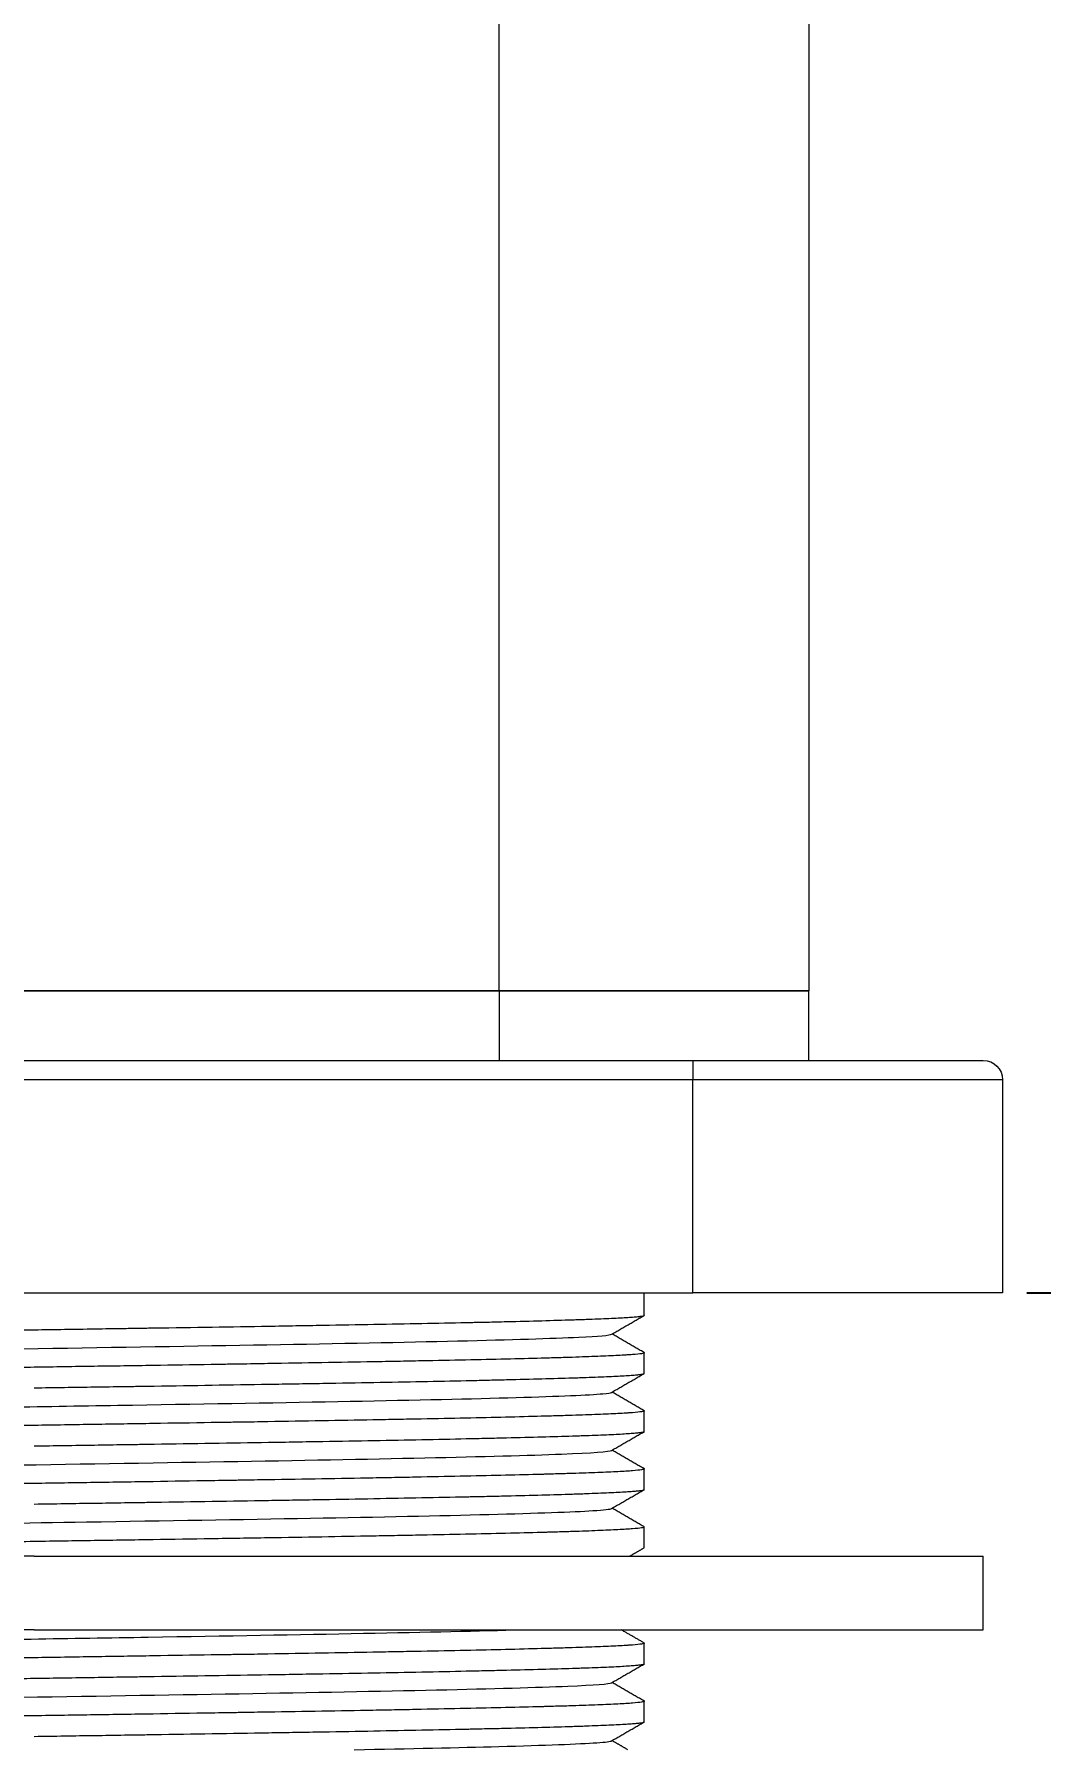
# Model space of a CAD drawing. Header units: millimetres. Extents: x 8809 to 9650, y -1874 to -1279.
# Drawn here: x 9054.63 to 9080.61, y -1611.86 to -1567.56 of the extents above; entities that cross this region are included whole.
import ezdxf

# ---------------------------------------------------------------- set-up
doc = ezdxf.new("R2010")
doc.units = ezdxf.units.MM
doc.layers.add('DIM', color=3, linetype='Continuous', lineweight=9)
doc.styles.get("Standard").update_dxf_attribs({"font": 'arial.ttf'})
doc.dimstyles.new('사본 ISO-25', dxfattribs={"dimtxt": 4, "dimasz": 4, "dimexe": 1.25, "dimexo": 0.625, "dimgap": 1.5, "dimtad": 1, "dimtih": 1, "dimtoh": 1, "dimdec": 1, "dimzin": 9, "dimdsep": 46, "dimtxsty": 'Standard', "dimcen": 2.5, "dimclrd": 3, "dimclre": 3, "dimclrt": 4, "dimadec": 0, "dimazin": 0, "dimtfac": 1, "dimtdec": 1, "dimtmove": 0, "dimatfit": 3, "dimfxl": 1, "dimarcsym": 0})

# ---------------------------------------------------------------- blocks, each defined once
blk = doc.blocks.new('*D37')
at = {"layer": 'Defpoints', "color": 0, "transparency": 16777216}
for p in [(9078.127, -1468.256), (9079.627, -1600.056), (9103.494, -1600.056)]:
    blk.add_point(p, dxfattribs=at)
at = {"layer": 'DIM', "color": 3, "lineweight": -2, "transparency": 16777216}
for p, q in [((9078.752, -1468.256), (9104.744, -1468.256)), ((9103.494, -1472.756), (9103.494, -1530.356)), ((9103.494, -1595.556), (9103.494, -1537.955)), ((9080.252, -1600.056), (9104.744, -1600.056))]:
    blk.add_line(p, q, dxfattribs=at)
at = {"layer": 'DIM', "color": 3, "transparency": 16777216}
for points in [[(9102.744, -1472.756), (9104.244, -1472.756), (9103.494, -1468.256)], [(9102.744, -1595.556), (9104.244, -1595.556), (9103.494, -1600.056)]]:
    blk.add_solid(points, dxfattribs=at)
at = {"layer": 'DIM', "color": 4, "transparency": 16777216, "insert": (9103.494, -1534.156), "char_height": 4.5, "attachment_point": 5}
blk.add_mtext('131.8', dxfattribs=at)
blk = doc.blocks.new('*D48')
at = {"layer": 'Defpoints', "color": 0, "transparency": 16777216}
for p in [(9075.377, -1435.206), (9122.937, -1435.206), (9079.627, -1600.056)]:
    blk.add_point(p, dxfattribs=at)
at = {"layer": 'DIM', "color": 3, "lineweight": -2, "transparency": 16777216}
for p, q in [((9076.002, -1435.206), (9124.187, -1435.206)), ((9122.937, -1439.706), (9122.937, -1513.833)), ((9122.937, -1595.556), (9122.937, -1521.428)), ((9080.252, -1600.056), (9124.187, -1600.056))]:
    blk.add_line(p, q, dxfattribs=at)
at = {"layer": 'DIM', "color": 3, "transparency": 16777216}
for points in [[(9122.187, -1439.706), (9123.687, -1439.706), (9122.937, -1435.206)], [(9122.187, -1595.556), (9123.687, -1595.556), (9122.937, -1600.056)]]:
    blk.add_solid(points, dxfattribs=at)
at = {"layer": 'DIM', "color": 4, "transparency": 16777216, "insert": (9122.937, -1517.631), "char_height": 4.5, "attachment_point": 5}
blk.add_mtext('165', dxfattribs=at)

msp = doc.modelspace()

# ---------------------------------------------------------------- linework, layer by layer
at = {"linetype": 'Continuous', "lineweight": 13, "extrusion": (0, 1, 0)}
for p, q in [((9066.627, -1592.256), (9066.627, -1527.256)), ((9066.627, -1592.256), (9066.627, -1594.056)), ((9071.627, -1594.056), (9071.627, -1594.556)), ((9071.627, -1594.556), (9037.627, -1594.556)), ((9071.627, -1600.056), (9071.627, -1594.556)), ((9079.627, -1594.556), (9071.627, -1594.556))]:
    msp.add_line(p, q, dxfattribs=at)
at = {"linetype": 'Continuous', "lineweight": 18, "extrusion": (0, 1, 0)}
for p, q in [((9074.627, -1527.256), (9074.627, -1592.256)), ((9066.627, -1592.256), (9042.627, -1592.256)), ((9042.627, -1592.256), (9066.627, -1592.256)), ((9074.627, -1592.256), (9066.627, -1592.256)), ((9066.627, -1592.256), (9074.627, -1592.256)), ((9074.627, -1594.056), (9074.627, -1592.256)), ((9037.627, -1594.056), (9071.627, -1594.056)), ((9071.627, -1594.056), (9079.127, -1594.056)), ((9079.627, -1594.556), (9079.627, -1600.056)), ((9037.627, -1600.056), (9071.627, -1600.056)), ((9070.377, -1600.636), (9070.377, -1600.056)), ((9079.627, -1600.056), (9071.627, -1600.056)), ((9070.377, -1602.136), (9070.377, -1601.605)), ((9070.377, -1603.636), (9070.377, -1603.105)), ((9070.377, -1605.136), (9070.377, -1604.605)), ((9070.377, -1606.636), (9070.377, -1606.105)), ((9070.372, -1606.642), (9070.377, -1606.636)), ((9054.627, -1606.856), (9030.127, -1606.856)), ((9054.627, -1606.856), (9079.127, -1606.856)), ((9079.127, -1608.756), (9079.127, -1606.856)), ((9054.627, -1608.756), (9030.127, -1608.756)), ((9054.627, -1608.756), (9079.127, -1608.756)), ((9070.377, -1609.636), (9070.377, -1609.105)), ((9070.377, -1611.136), (9070.377, -1610.605))]:
    msp.add_line(p, q, dxfattribs=at)
at = {"linetype": 'Continuous', "lineweight": 18, "extrusion": (0, 0, -1)}
msp.add_arc((-9079.127, -1594.556), 0.5, 90, 180, dxfattribs=at)
at = {"linetype": 'Continuous', "lineweight": 18}
for points, knots in [([(9054.627, -1601.011), (9055.147, -1601.003), (9055.665, -1600.995), (9056.44, -1600.983), (9056.697, -1600.979), (9057.083, -1600.973), (9057.211, -1600.971), (9057.467, -1600.967), (9057.594, -1600.965), (9058.227, -1600.955), (9059.226, -1600.94), (9060.194, -1600.925), (9060.909, -1600.913), (9061.146, -1600.909), (9061.497, -1600.903), (9061.614, -1600.901), (9061.846, -1600.897), (9061.961, -1600.895), (9062.53, -1600.885), (9062.971, -1600.877), (9063.823, -1600.862), (9064.234, -1600.854), (9065.028, -1600.839), (9065.41, -1600.831), (9065.823, -1600.822), (9065.869, -1600.821), (9065.959, -1600.819), (9066.094, -1600.816), (9066.226, -1600.814), (9066.486, -1600.808), (9066.654, -1600.804), (9067.142, -1600.792), (9067.447, -1600.784), (9068.016, -1600.768), (9068.28, -1600.76), (9068.584, -1600.751), (9068.643, -1600.749), (9068.76, -1600.745), (9068.816, -1600.743), (9068.983, -1600.737), (9069.087, -1600.733), (9069.383, -1600.722), (9069.555, -1600.714), (9069.852, -1600.698), (9069.976, -1600.69), (9070.126, -1600.678), (9070.17, -1600.674), (9070.227, -1600.669), (9070.253, -1600.666), (9070.275, -1600.663), (9070.29, -1600.661), (9070.296, -1600.66), (9070.353, -1600.651), (9070.377, -1600.643), (9070.377, -1600.636)], [0, 0, 0, 0, 0.062537, 0.062537, 0.093806, 0.093806, 0.10944, 0.10944, 0.125074, 0.125074, 0.187612, 0.250149, 0.250149, 0.281417, 0.281417, 0.297052, 0.297052, 0.312686, 0.312686, 0.375223, 0.375223, 0.43776, 0.43776, 0.500298, 0.500298, 0.508115, 0.508115, 0.515932, 0.531566, 0.531566, 0.562835, 0.562835, 0.625372, 0.625372, 0.687909, 0.687909, 0.703544, 0.703544, 0.719178, 0.719178, 0.750446, 0.750446, 0.812984, 0.812984, 0.875521, 0.875521, 0.906789, 0.906789, 0.922424, 0.930241, 0.930241, 0.938058, 0.938058, 1, 1, 1, 1]), ([(9038.877, -1601.386), (9038.877, -1601.386), (9038.877, -1601.386), (9038.878, -1601.378), (9038.903, -1601.37), (9039.004, -1601.354), (9039.08, -1601.346), (9039.206, -1601.337), (9039.233, -1601.335), (9039.29, -1601.331), (9039.32, -1601.329), (9039.415, -1601.323), (9039.484, -1601.319), (9039.71, -1601.308), (9039.883, -1601.3), (9040.276, -1601.284), (9040.495, -1601.276), (9040.859, -1601.264), (9040.987, -1601.26), (9041.186, -1601.255), (9041.254, -1601.253), (9041.358, -1601.25), (9041.394, -1601.249), (9041.465, -1601.247), (9041.786, -1601.238), (9042.132, -1601.229), (9042.784, -1601.214), (9043.128, -1601.206), (9043.854, -1601.191), (9044.235, -1601.183), (9044.736, -1601.173), (9044.837, -1601.171), (9045.042, -1601.167), (9045.352, -1601.161), (9045.669, -1601.155), (9046.311, -1601.143), (9046.752, -1601.136), (9047.656, -1601.12), (9048.12, -1601.113), (9048.834, -1601.101), (9049.075, -1601.097), (9049.38, -1601.092), (9049.441, -1601.091), (9049.564, -1601.089), (9049.626, -1601.088), (9049.811, -1601.085), (9049.934, -1601.083), (9050.553, -1601.073), (9051.053, -1601.065), (9052.06, -1601.05), (9052.568, -1601.042), (9053.591, -1601.027), (9054.107, -1601.019), (9054.627, -1601.011)], [0, 0, 0, 0, 0.000594, 0.000594, 0.063057, 0.063057, 0.12552, 0.12552, 0.141136, 0.141136, 0.156752, 0.156752, 0.187983, 0.187983, 0.250446, 0.250446, 0.312909, 0.312909, 0.34414, 0.34414, 0.359756, 0.359756, 0.367564, 0.367564, 0.375372, 0.437834, 0.437834, 0.500297, 0.500297, 0.56276, 0.56276, 0.578376, 0.578376, 0.593991, 0.625223, 0.625223, 0.687686, 0.687686, 0.750149, 0.750149, 0.78138, 0.78138, 0.789188, 0.789188, 0.796996, 0.796996, 0.812611, 0.812611, 0.875074, 0.875074, 0.937537, 0.937537, 1, 1, 1, 1]), ([(9039.721, -1601.876), (9039.675, -1601.846), (9040.325, -1601.784), (9043.532, -1601.689), (9048.64, -1601.591), (9054.73, -1601.494), (9060.803, -1601.397), (9065.863, -1601.299), (9068.835, -1601.209), (9069.493, -1601.152), (9069.533, -1601.127)], [0, 0, 0, 0, 0.120506, 0.250376, 0.380247, 0.510117, 0.639987, 0.769857, 0.899728, 1, 1, 1, 1]), ([(9070.377, -1601.605), (9070.377, -1601.605), (9070.377, -1601.605), (9070.377, -1601.613), (9070.351, -1601.621), (9070.25, -1601.637), (9070.175, -1601.645), (9070.048, -1601.654), (9070.021, -1601.656), (9069.964, -1601.66), (9069.934, -1601.662), (9069.839, -1601.668), (9069.77, -1601.672), (9069.545, -1601.683), (9069.372, -1601.691), (9068.979, -1601.707), (9068.759, -1601.715), (9068.395, -1601.727), (9068.268, -1601.731), (9068.068, -1601.737), (9068, -1601.739), (9067.896, -1601.741), (9067.861, -1601.742), (9067.79, -1601.744), (9067.468, -1601.753), (9067.123, -1601.762), (9066.471, -1601.777), (9066.126, -1601.785), (9065.401, -1601.8), (9065.019, -1601.808), (9064.519, -1601.818), (9064.417, -1601.82), (9064.212, -1601.824), (9063.902, -1601.83), (9063.586, -1601.836), (9062.943, -1601.848), (9062.503, -1601.855), (9061.599, -1601.871), (9061.135, -1601.878), (9060.421, -1601.89), (9060.18, -1601.894), (9059.875, -1601.899), (9059.813, -1601.9), (9059.691, -1601.902), (9059.629, -1601.903), (9059.444, -1601.906), (9059.32, -1601.908), (9058.701, -1601.918), (9058.202, -1601.926), (9057.194, -1601.942), (9056.687, -1601.949), (9055.663, -1601.964), (9055.147, -1601.972), (9054.627, -1601.98)], [0, 0, 0, 0, 0.000563, 0.000563, 0.063028, 0.063028, 0.125493, 0.125493, 0.141109, 0.141109, 0.156725, 0.156725, 0.187958, 0.187958, 0.250423, 0.250423, 0.312887, 0.312887, 0.34412, 0.34412, 0.359736, 0.359736, 0.367544, 0.367544, 0.375352, 0.437817, 0.437817, 0.500282, 0.500282, 0.562747, 0.562747, 0.578363, 0.578363, 0.593979, 0.625211, 0.625211, 0.687676, 0.687676, 0.750141, 0.750141, 0.781373, 0.781373, 0.789181, 0.789181, 0.796989, 0.796989, 0.812606, 0.812606, 0.87507, 0.87507, 0.937535, 0.937535, 1, 1, 1, 1]), ([(9054.627, -1601.98), (9054.107, -1601.988), (9053.589, -1601.996), (9052.815, -1602.008), (9052.557, -1602.012), (9052.172, -1602.018), (9052.043, -1602.02), (9051.788, -1602.024), (9051.661, -1602.026), (9051.027, -1602.036), (9050.029, -1602.051), (9049.06, -1602.066), (9048.345, -1602.078), (9048.109, -1602.082), (9047.757, -1602.088), (9047.64, -1602.09), (9047.409, -1602.094), (9047.294, -1602.096), (9046.724, -1602.106), (9046.284, -1602.114), (9045.432, -1602.129), (9045.02, -1602.137), (9044.226, -1602.152), (9043.844, -1602.16), (9043.431, -1602.169), (9043.386, -1602.17), (9043.295, -1602.172), (9043.16, -1602.175), (9042.853, -1602.182), (9042.601, -1602.188), (9042.112, -1602.199), (9041.807, -1602.207), (9041.238, -1602.223), (9040.974, -1602.231), (9040.671, -1602.24), (9040.611, -1602.242), (9040.495, -1602.246), (9040.438, -1602.248), (9040.272, -1602.254), (9040.167, -1602.258), (9039.872, -1602.269), (9039.699, -1602.277), (9039.402, -1602.293), (9039.278, -1602.301), (9039.128, -1602.313), (9039.084, -1602.317), (9039.028, -1602.323), (9039.002, -1602.326), (9038.979, -1602.328), (9038.965, -1602.33), (9038.958, -1602.331), (9038.902, -1602.34), (9038.877, -1602.348), (9038.877, -1602.355)], [0, 0, 0, 0, 0.062537, 0.062537, 0.093806, 0.093806, 0.10944, 0.10944, 0.125074, 0.125074, 0.187611, 0.250148, 0.250148, 0.281417, 0.281417, 0.297051, 0.297051, 0.312686, 0.312686, 0.375223, 0.375223, 0.43776, 0.43776, 0.500297, 0.500297, 0.508114, 0.508114, 0.515931, 0.531565, 0.562834, 0.562834, 0.625371, 0.625371, 0.687908, 0.687908, 0.703543, 0.703543, 0.719177, 0.719177, 0.750445, 0.750445, 0.812982, 0.812982, 0.87552, 0.87552, 0.906788, 0.906788, 0.922422, 0.93024, 0.93024, 0.938057, 0.938057, 1, 1, 1, 1]), ([(9054.627, -1602.51), (9055.147, -1602.503), (9055.665, -1602.495), (9056.44, -1602.483), (9056.697, -1602.48), (9057.083, -1602.474), (9057.211, -1602.472), (9057.467, -1602.468), (9057.594, -1602.466), (9058.227, -1602.456), (9059.226, -1602.44), (9060.194, -1602.424), (9060.909, -1602.413), (9061.146, -1602.409), (9061.497, -1602.403), (9061.614, -1602.401), (9061.846, -1602.397), (9061.961, -1602.395), (9062.53, -1602.386), (9062.971, -1602.378), (9063.823, -1602.362), (9064.234, -1602.354), (9065.028, -1602.338), (9065.41, -1602.331), (9065.823, -1602.322), (9065.869, -1602.321), (9065.959, -1602.319), (9066.094, -1602.316), (9066.402, -1602.309), (9066.654, -1602.303), (9067.142, -1602.292), (9067.447, -1602.284), (9068.016, -1602.269), (9068.28, -1602.261), (9068.584, -1602.251), (9068.643, -1602.249), (9068.76, -1602.245), (9068.816, -1602.243), (9068.983, -1602.237), (9069.087, -1602.233), (9069.383, -1602.221), (9069.555, -1602.213), (9069.852, -1602.198), (9069.976, -1602.191), (9070.126, -1602.179), (9070.17, -1602.175), (9070.227, -1602.169), (9070.253, -1602.166), (9070.275, -1602.163), (9070.29, -1602.161), (9070.296, -1602.16), (9070.353, -1602.151), (9070.377, -1602.143), (9070.377, -1602.135)], [0, 0, 0, 0, 0.062535, 0.062535, 0.093803, 0.093803, 0.109436, 0.109436, 0.12507, 0.12507, 0.187605, 0.25014, 0.25014, 0.281408, 0.281408, 0.297042, 0.297042, 0.312676, 0.312676, 0.375211, 0.375211, 0.437746, 0.437746, 0.500281, 0.500281, 0.508098, 0.508098, 0.515915, 0.531548, 0.562816, 0.562816, 0.625351, 0.625351, 0.687886, 0.687886, 0.70352, 0.70352, 0.719154, 0.719154, 0.750421, 0.750421, 0.812956, 0.812956, 0.875492, 0.875492, 0.906759, 0.906759, 0.922393, 0.93021, 0.93021, 0.938027, 0.938027, 1, 1, 1, 1]), ([(9039.722, -1603.377), (9039.705, -1603.366), (9039.816, -1603.323), (9041.304, -1603.247), (9045.407, -1603.15), (9051.022, -1603.052), (9057.23, -1602.955), (9063.01, -1602.857), (9067.414, -1602.76), (9069.235, -1602.683), (9069.513, -1602.639), (9069.532, -1602.627)], [0, 0, 0, 0, 0.043076, 0.17293, 0.302784, 0.432638, 0.562492, 0.692346, 0.8222, 0.952054, 1, 1, 1, 1]), ([(9070.377, -1603.106), (9070.377, -1603.106), (9070.377, -1603.106), (9070.377, -1603.114), (9070.351, -1603.121), (9070.25, -1603.136), (9070.175, -1603.144), (9070.048, -1603.154), (9070.021, -1603.156), (9069.964, -1603.16), (9069.934, -1603.162), (9069.839, -1603.168), (9069.77, -1603.172), (9069.545, -1603.184), (9069.198, -1603.2), (9068.759, -1603.215), (9068.395, -1603.226), (9068.268, -1603.23), (9068.068, -1603.236), (9068, -1603.238), (9067.896, -1603.241), (9067.861, -1603.242), (9067.79, -1603.244), (9067.468, -1603.253), (9067.123, -1603.262), (9066.471, -1603.277), (9066.126, -1603.285), (9065.401, -1603.301), (9065.019, -1603.309), (9064.519, -1603.318), (9064.417, -1603.32), (9064.212, -1603.324), (9063.902, -1603.33), (9063.586, -1603.336), (9062.943, -1603.347), (9062.503, -1603.355), (9061.599, -1603.371), (9061.135, -1603.379), (9060.421, -1603.391), (9060.18, -1603.395), (9059.875, -1603.4), (9059.813, -1603.4), (9059.691, -1603.402), (9059.629, -1603.403), (9059.444, -1603.406), (9059.32, -1603.408), (9058.701, -1603.418), (9058.202, -1603.425), (9057.194, -1603.441), (9056.687, -1603.449), (9055.663, -1603.465), (9055.147, -1603.473), (9054.627, -1603.481)], [0, 0, 0, 0, 0.000562, 0.000562, 0.063027, 0.063027, 0.125492, 0.125492, 0.141108, 0.141108, 0.156724, 0.156724, 0.187957, 0.187957, 0.250422, 0.312887, 0.312887, 0.344119, 0.344119, 0.359735, 0.359735, 0.367543, 0.367543, 0.375351, 0.437816, 0.437816, 0.500281, 0.500281, 0.562746, 0.562746, 0.578362, 0.578362, 0.593978, 0.625211, 0.625211, 0.687676, 0.687676, 0.750141, 0.750141, 0.781373, 0.781373, 0.789181, 0.789181, 0.796989, 0.796989, 0.812605, 0.812605, 0.87507, 0.87507, 0.937535, 0.937535, 1, 1, 1, 1]), ([(9054.627, -1603.481), (9054.107, -1603.489), (9053.589, -1603.496), (9052.815, -1603.508), (9052.557, -1603.512), (9052.172, -1603.518), (9052.043, -1603.52), (9051.788, -1603.523), (9051.661, -1603.525), (9051.027, -1603.535), (9050.528, -1603.543), (9049.545, -1603.559), (9049.06, -1603.567), (9048.345, -1603.579), (9048.109, -1603.582), (9047.757, -1603.588), (9047.64, -1603.59), (9047.409, -1603.594), (9047.294, -1603.596), (9046.724, -1603.606), (9046.284, -1603.613), (9045.432, -1603.629), (9045.02, -1603.636), (9044.226, -1603.652), (9043.844, -1603.66), (9043.431, -1603.669), (9043.386, -1603.67), (9043.295, -1603.672), (9043.16, -1603.675), (9042.853, -1603.682), (9042.601, -1603.688), (9042.112, -1603.7), (9041.807, -1603.707), (9041.238, -1603.722), (9040.974, -1603.73), (9040.671, -1603.74), (9040.611, -1603.742), (9040.495, -1603.746), (9040.438, -1603.748), (9040.272, -1603.754), (9040.167, -1603.758), (9039.872, -1603.77), (9039.699, -1603.778), (9039.402, -1603.793), (9039.278, -1603.801), (9039.128, -1603.812), (9039.084, -1603.816), (9039.028, -1603.822), (9039.002, -1603.825), (9038.979, -1603.828), (9038.965, -1603.83), (9038.958, -1603.831), (9038.902, -1603.84), (9038.877, -1603.848), (9038.877, -1603.855)], [0, 0, 0, 0, 0.062535, 0.062535, 0.093803, 0.093803, 0.109437, 0.109437, 0.12507, 0.12507, 0.187605, 0.187605, 0.250141, 0.250141, 0.281408, 0.281408, 0.297042, 0.297042, 0.312676, 0.312676, 0.375211, 0.375211, 0.437746, 0.437746, 0.500281, 0.500281, 0.508098, 0.508098, 0.515915, 0.531549, 0.562816, 0.562816, 0.625352, 0.625352, 0.687887, 0.687887, 0.703521, 0.703521, 0.719154, 0.719154, 0.750422, 0.750422, 0.812957, 0.812957, 0.875492, 0.875492, 0.90676, 0.90676, 0.922394, 0.93021, 0.93021, 0.938027, 0.938027, 1, 1, 1, 1]), ([(9054.627, -1604.011), (9055.147, -1604.003), (9055.665, -1603.995), (9056.44, -1603.983), (9056.697, -1603.979), (9057.083, -1603.973), (9057.211, -1603.971), (9057.467, -1603.967), (9057.594, -1603.965), (9058.227, -1603.956), (9058.726, -1603.948), (9059.71, -1603.933), (9060.194, -1603.925), (9060.909, -1603.913), (9061.146, -1603.909), (9061.497, -1603.903), (9061.614, -1603.901), (9061.846, -1603.897), (9061.961, -1603.895), (9062.53, -1603.885), (9062.971, -1603.877), (9063.823, -1603.862), (9064.234, -1603.854), (9065.028, -1603.839), (9065.41, -1603.831), (9065.823, -1603.822), (9065.869, -1603.821), (9065.959, -1603.819), (9066.094, -1603.816), (9066.402, -1603.809), (9066.654, -1603.803), (9067.142, -1603.791), (9067.447, -1603.784), (9068.016, -1603.768), (9068.28, -1603.761), (9068.584, -1603.751), (9068.643, -1603.749), (9068.76, -1603.745), (9068.816, -1603.743), (9068.983, -1603.737), (9069.087, -1603.733), (9069.383, -1603.722), (9069.555, -1603.714), (9069.852, -1603.698), (9069.976, -1603.69), (9070.126, -1603.678), (9070.17, -1603.674), (9070.227, -1603.669), (9070.253, -1603.666), (9070.275, -1603.663), (9070.29, -1603.661), (9070.296, -1603.66), (9070.353, -1603.651), (9070.377, -1603.644), (9070.377, -1603.636)], [0, 0, 0, 0, 0.062537, 0.062537, 0.093806, 0.093806, 0.10944, 0.10944, 0.125074, 0.125074, 0.187611, 0.187611, 0.250148, 0.250148, 0.281417, 0.281417, 0.297051, 0.297051, 0.312685, 0.312685, 0.375222, 0.375222, 0.437759, 0.437759, 0.500296, 0.500296, 0.508114, 0.508114, 0.515931, 0.531565, 0.562834, 0.562834, 0.625371, 0.625371, 0.687908, 0.687908, 0.703542, 0.703542, 0.719176, 0.719176, 0.750445, 0.750445, 0.812982, 0.812982, 0.875519, 0.875519, 0.906787, 0.906787, 0.922422, 0.930239, 0.930239, 0.938056, 0.938056, 1, 1, 1, 1]), ([(9039.722, -1604.877), (9039.685, -1604.853), (9040.121, -1604.797), (9042.72, -1604.708), (9047.529, -1604.61), (9053.502, -1604.513), (9059.66, -1604.416), (9064.992, -1604.318), (9068.584, -1604.222), (9069.483, -1604.158), (9069.533, -1604.127)], [0, 0, 0, 0, 0.095141, 0.224995, 0.354849, 0.484703, 0.614557, 0.744411, 0.874265, 1, 1, 1, 1]), ([(9054.627, -1604.98), (9054.107, -1604.988), (9053.589, -1604.996), (9052.815, -1605.008), (9052.557, -1605.012), (9052.172, -1605.018), (9052.043, -1605.02), (9051.788, -1605.024), (9051.661, -1605.026), (9051.027, -1605.036), (9050.029, -1605.051), (9049.06, -1605.067), (9048.345, -1605.078), (9048.109, -1605.082), (9047.757, -1605.088), (9047.64, -1605.09), (9047.409, -1605.094), (9047.294, -1605.096), (9046.724, -1605.105), (9046.284, -1605.113), (9045.432, -1605.129), (9045.02, -1605.137), (9044.226, -1605.153), (9043.844, -1605.16), (9043.431, -1605.169), (9043.386, -1605.17), (9043.295, -1605.172), (9043.16, -1605.175), (9042.853, -1605.182), (9042.601, -1605.187), (9042.112, -1605.199), (9041.807, -1605.207), (9041.238, -1605.223), (9040.974, -1605.231), (9040.671, -1605.241), (9040.611, -1605.243), (9040.495, -1605.246), (9040.438, -1605.248), (9040.272, -1605.254), (9040.167, -1605.258), (9039.872, -1605.27), (9039.699, -1605.277), (9039.402, -1605.293), (9039.278, -1605.301), (9039.128, -1605.312), (9039.084, -1605.316), (9039.028, -1605.322), (9039.002, -1605.325), (9038.979, -1605.328), (9038.965, -1605.33), (9038.958, -1605.331), (9038.902, -1605.34), (9038.877, -1605.348), (9038.877, -1605.356)], [0, 0, 0, 0, 0.062535, 0.062535, 0.093803, 0.093803, 0.109436, 0.109436, 0.12507, 0.12507, 0.187605, 0.25014, 0.25014, 0.281408, 0.281408, 0.297042, 0.297042, 0.312676, 0.312676, 0.375211, 0.375211, 0.437746, 0.437746, 0.500281, 0.500281, 0.508098, 0.508098, 0.515915, 0.531548, 0.562816, 0.562816, 0.625351, 0.625351, 0.687886, 0.687886, 0.70352, 0.70352, 0.719154, 0.719154, 0.750421, 0.750421, 0.812956, 0.812956, 0.875492, 0.875492, 0.906759, 0.906759, 0.922393, 0.93021, 0.93021, 0.938027, 0.938027, 1, 1, 1, 1]), ([(9070.377, -1604.605), (9070.377, -1604.605), (9070.377, -1604.605), (9070.377, -1604.613), (9070.351, -1604.621), (9070.25, -1604.637), (9070.175, -1604.645), (9070.048, -1604.655), (9070.021, -1604.657), (9069.964, -1604.66), (9069.934, -1604.662), (9069.839, -1604.668), (9069.77, -1604.672), (9069.545, -1604.684), (9069.372, -1604.691), (9068.979, -1604.707), (9068.759, -1604.714), (9068.395, -1604.726), (9068.268, -1604.73), (9068.068, -1604.736), (9068, -1604.738), (9067.896, -1604.741), (9067.861, -1604.742), (9067.79, -1604.744), (9067.468, -1604.753), (9067.123, -1604.762), (9066.471, -1604.777), (9066.126, -1604.785), (9065.401, -1604.8), (9065.019, -1604.808), (9064.519, -1604.818), (9064.417, -1604.82), (9064.212, -1604.824), (9063.902, -1604.83), (9063.586, -1604.836), (9062.943, -1604.848), (9062.063, -1604.863), (9061.135, -1604.879), (9060.421, -1604.89), (9060.18, -1604.894), (9059.875, -1604.899), (9059.813, -1604.9), (9059.691, -1604.902), (9059.629, -1604.903), (9059.444, -1604.906), (9059.32, -1604.908), (9058.701, -1604.918), (9058.202, -1604.926), (9057.194, -1604.942), (9056.687, -1604.949), (9055.663, -1604.965), (9055.147, -1604.972), (9054.627, -1604.98)], [0, 0, 0, 0, 0.000592, 0.000592, 0.063055, 0.063055, 0.125518, 0.125518, 0.141134, 0.141134, 0.15675, 0.15675, 0.187981, 0.187981, 0.250444, 0.250444, 0.312907, 0.312907, 0.344139, 0.344139, 0.359754, 0.359754, 0.367562, 0.367562, 0.37537, 0.437833, 0.437833, 0.500296, 0.500296, 0.562759, 0.562759, 0.578375, 0.578375, 0.593991, 0.625222, 0.625222, 0.687685, 0.750148, 0.750148, 0.78138, 0.78138, 0.789187, 0.789187, 0.796995, 0.796995, 0.812611, 0.812611, 0.875074, 0.875074, 0.937537, 0.937537, 1, 1, 1, 1]), ([(9054.627, -1605.511), (9055.147, -1605.503), (9055.665, -1605.495), (9056.44, -1605.484), (9056.697, -1605.48), (9057.083, -1605.474), (9057.211, -1605.472), (9057.467, -1605.468), (9057.594, -1605.466), (9058.227, -1605.456), (9059.226, -1605.44), (9060.194, -1605.424), (9060.909, -1605.413), (9061.146, -1605.409), (9061.497, -1605.403), (9061.614, -1605.401), (9061.846, -1605.397), (9061.961, -1605.395), (9062.53, -1605.386), (9062.971, -1605.378), (9063.823, -1605.362), (9064.234, -1605.354), (9065.028, -1605.338), (9065.41, -1605.331), (9065.823, -1605.322), (9065.869, -1605.321), (9065.959, -1605.319), (9066.094, -1605.316), (9066.402, -1605.309), (9066.654, -1605.304), (9067.142, -1605.292), (9067.447, -1605.284), (9068.016, -1605.268), (9068.28, -1605.26), (9068.584, -1605.251), (9068.643, -1605.249), (9068.76, -1605.245), (9068.816, -1605.243), (9068.983, -1605.237), (9069.087, -1605.233), (9069.383, -1605.221), (9069.555, -1605.214), (9069.852, -1605.198), (9069.976, -1605.191), (9070.126, -1605.179), (9070.17, -1605.175), (9070.227, -1605.169), (9070.253, -1605.166), (9070.275, -1605.163), (9070.29, -1605.161), (9070.296, -1605.16), (9070.353, -1605.151), (9070.377, -1605.143), (9070.377, -1605.136)], [0, 0, 0, 0, 0.062535, 0.062535, 0.093803, 0.093803, 0.109437, 0.109437, 0.12507, 0.12507, 0.187606, 0.250141, 0.250141, 0.281409, 0.281409, 0.297042, 0.297042, 0.312676, 0.312676, 0.375211, 0.375211, 0.437747, 0.437747, 0.500282, 0.500282, 0.508099, 0.508099, 0.515916, 0.531549, 0.562817, 0.562817, 0.625352, 0.625352, 0.687887, 0.687887, 0.703521, 0.703521, 0.719155, 0.719155, 0.750423, 0.750423, 0.812958, 0.812958, 0.875493, 0.875493, 0.906761, 0.906761, 0.922395, 0.930211, 0.930211, 0.938028, 0.938028, 1, 1, 1, 1]), ([(9051.324, -1606.049), (9052.845, -1606.024), (9056.469, -1605.966), (9061.955, -1605.877), (9066.696, -1605.779), (9069.054, -1605.696), (9069.501, -1605.645), (9069.532, -1605.627)], [0, 0, 0, 0, 0.177535, 0.408338, 0.639142, 0.869945, 1, 1, 1, 1]), ([(9070.377, -1606.106), (9070.377, -1606.106), (9070.377, -1606.106), (9070.377, -1606.114), (9070.351, -1606.121), (9070.25, -1606.137), (9070.175, -1606.144), (9070.048, -1606.154), (9070.021, -1606.156), (9069.964, -1606.16), (9069.934, -1606.162), (9069.839, -1606.168), (9069.77, -1606.172), (9069.545, -1606.183), (9069.198, -1606.199), (9068.759, -1606.215), (9068.395, -1606.227), (9068.268, -1606.231), (9068.068, -1606.236), (9068, -1606.238), (9067.896, -1606.241), (9067.861, -1606.242), (9067.79, -1606.244), (9067.468, -1606.253), (9067.123, -1606.261), (9066.471, -1606.277), (9066.126, -1606.285), (9065.401, -1606.301), (9065.019, -1606.309), (9064.519, -1606.319), (9064.417, -1606.32), (9064.212, -1606.324), (9063.902, -1606.33), (9063.586, -1606.336), (9062.943, -1606.347), (9062.503, -1606.355), (9061.599, -1606.371), (9061.135, -1606.379), (9060.421, -1606.391), (9060.18, -1606.395), (9059.875, -1606.399), (9059.813, -1606.4), (9059.691, -1606.402), (9059.629, -1606.403), (9059.444, -1606.406), (9059.32, -1606.408), (9058.701, -1606.418), (9058.202, -1606.426), (9057.194, -1606.441), (9056.687, -1606.449), (9055.663, -1606.464), (9055.147, -1606.472), (9054.627, -1606.48)], [0, 0, 0, 0, 0.000562, 0.000562, 0.063027, 0.063027, 0.125492, 0.125492, 0.141108, 0.141108, 0.156724, 0.156724, 0.187957, 0.187957, 0.250421, 0.312886, 0.312886, 0.344119, 0.344119, 0.359735, 0.359735, 0.367543, 0.367543, 0.375351, 0.437816, 0.437816, 0.500281, 0.500281, 0.562746, 0.562746, 0.578362, 0.578362, 0.593978, 0.625211, 0.625211, 0.687676, 0.687676, 0.75014, 0.75014, 0.781373, 0.781373, 0.789181, 0.789181, 0.796989, 0.796989, 0.812605, 0.812605, 0.87507, 0.87507, 0.937535, 0.937535, 1, 1, 1, 1]), ([(9054.627, -1606.48), (9054.04, -1606.489), (9053.455, -1606.498), (9052.727, -1606.51), (9052.582, -1606.512), (9052.291, -1606.516), (9052.146, -1606.518), (9051.712, -1606.525), (9051.424, -1606.529), (9051.138, -1606.534)], [0, 0, 0, 0, 0.5, 0.5, 0.625, 0.625, 0.75, 0.75, 1, 1, 1, 1]), ([(9039.723, -1609.364), (9039.738, -1609.355), (9039.948, -1609.314), (9041.521, -1609.24), (9045.752, -1609.143), (9051.44, -1609.046), (9057.651, -1608.948), (9063.323, -1608.851), (9066.155, -1608.787), (9067.218, -1608.756)], [0, 0, 0, 0, 0.043096, 0.20317, 0.363244, 0.523318, 0.683392, 0.843466, 1, 1, 1, 1]), ([(9070.377, -1609.106), (9070.377, -1609.106), (9070.377, -1609.106), (9070.377, -1609.113), (9070.351, -1609.121), (9070.25, -1609.136), (9070.175, -1609.144), (9070.048, -1609.154), (9070.021, -1609.156), (9069.964, -1609.16), (9069.934, -1609.162), (9069.839, -1609.168), (9069.77, -1609.172), (9069.545, -1609.184), (9069.198, -1609.2), (9068.759, -1609.215), (9068.395, -1609.226), (9068.268, -1609.23), (9068.068, -1609.236), (9068, -1609.238), (9067.896, -1609.241), (9067.861, -1609.242), (9067.79, -1609.244), (9067.468, -1609.253), (9067.123, -1609.262), (9066.471, -1609.278), (9066.126, -1609.285), (9065.401, -1609.301), (9065.019, -1609.308), (9064.519, -1609.318), (9064.417, -1609.32), (9064.212, -1609.324), (9064.109, -1609.326), (9063.797, -1609.332), (9063.586, -1609.336), (9062.943, -1609.347), (9062.063, -1609.363), (9061.135, -1609.379), (9060.421, -1609.391), (9060.18, -1609.395), (9059.875, -1609.399), (9059.813, -1609.4), (9059.691, -1609.402), (9059.629, -1609.403), (9059.444, -1609.406), (9059.32, -1609.408), (9058.701, -1609.418), (9058.202, -1609.425), (9057.194, -1609.441), (9056.687, -1609.449), (9055.663, -1609.465), (9055.147, -1609.473), (9054.627, -1609.481)], [0, 0, 0, 0, 0.000561, 0.000561, 0.063026, 0.063026, 0.125491, 0.125491, 0.141108, 0.141108, 0.156724, 0.156724, 0.187956, 0.187956, 0.250421, 0.312886, 0.312886, 0.344118, 0.344118, 0.359735, 0.359735, 0.367543, 0.367543, 0.375351, 0.437816, 0.437816, 0.500281, 0.500281, 0.562746, 0.562746, 0.578362, 0.578362, 0.593978, 0.593978, 0.625211, 0.625211, 0.687675, 0.75014, 0.75014, 0.781373, 0.781373, 0.789181, 0.789181, 0.796989, 0.796989, 0.812605, 0.812605, 0.87507, 0.87507, 0.937535, 0.937535, 1, 1, 1, 1]), ([(9054.627, -1609.481), (9054.107, -1609.489), (9053.589, -1609.496), (9052.815, -1609.508), (9052.557, -1609.512), (9052.172, -1609.517), (9052.043, -1609.519), (9051.788, -1609.523), (9051.661, -1609.525), (9051.027, -1609.535), (9050.528, -1609.543), (9049.545, -1609.559), (9049.06, -1609.567), (9048.345, -1609.579), (9048.109, -1609.582), (9047.757, -1609.588), (9047.64, -1609.59), (9047.409, -1609.594), (9047.294, -1609.596), (9046.724, -1609.606), (9046.284, -1609.613), (9045.432, -1609.629), (9045.02, -1609.637), (9044.226, -1609.652), (9043.844, -1609.66), (9043.431, -1609.669), (9043.386, -1609.67), (9043.295, -1609.672), (9043.16, -1609.675), (9042.853, -1609.682), (9042.601, -1609.688), (9042.112, -1609.699), (9041.807, -1609.707), (9041.238, -1609.722), (9040.974, -1609.73), (9040.671, -1609.74), (9040.611, -1609.742), (9040.495, -1609.746), (9040.438, -1609.748), (9040.272, -1609.754), (9040.167, -1609.758), (9039.872, -1609.77), (9039.699, -1609.778), (9039.402, -1609.793), (9039.278, -1609.801), (9039.128, -1609.812), (9039.084, -1609.816), (9039.028, -1609.822), (9039.002, -1609.825), (9038.979, -1609.828), (9038.965, -1609.83), (9038.958, -1609.831), (9038.902, -1609.84), (9038.877, -1609.848), (9038.877, -1609.856)], [0, 0, 0, 0, 0.062535, 0.062535, 0.093803, 0.093803, 0.109437, 0.109437, 0.12507, 0.12507, 0.187606, 0.187606, 0.250141, 0.250141, 0.281408, 0.281408, 0.297042, 0.297042, 0.312676, 0.312676, 0.375211, 0.375211, 0.437746, 0.437746, 0.500282, 0.500282, 0.508098, 0.508098, 0.515915, 0.531549, 0.562817, 0.562817, 0.625352, 0.625352, 0.687887, 0.687887, 0.703521, 0.703521, 0.719155, 0.719155, 0.750422, 0.750422, 0.812958, 0.812958, 0.875493, 0.875493, 0.90676, 0.90676, 0.922394, 0.930211, 0.930211, 0.938028, 0.938028, 1, 1, 1, 1]), ([(9054.627, -1610.011), (9055.147, -1610.003), (9055.665, -1609.995), (9056.44, -1609.983), (9056.697, -1609.979), (9057.083, -1609.973), (9057.211, -1609.971), (9057.467, -1609.967), (9057.594, -1609.965), (9058.227, -1609.956), (9058.726, -1609.948), (9059.71, -1609.933), (9060.194, -1609.925), (9060.909, -1609.913), (9061.146, -1609.909), (9061.497, -1609.903), (9061.614, -1609.901), (9061.846, -1609.897), (9061.961, -1609.895), (9062.53, -1609.885), (9062.971, -1609.877), (9063.823, -1609.862), (9064.234, -1609.854), (9065.028, -1609.839), (9065.41, -1609.831), (9065.823, -1609.822), (9065.869, -1609.821), (9065.959, -1609.819), (9066.094, -1609.816), (9066.402, -1609.809), (9066.654, -1609.803), (9067.142, -1609.791), (9067.447, -1609.784), (9068.016, -1609.768), (9068.28, -1609.76), (9068.584, -1609.751), (9068.643, -1609.749), (9068.76, -1609.745), (9068.816, -1609.743), (9068.983, -1609.737), (9069.087, -1609.733), (9069.383, -1609.722), (9069.555, -1609.714), (9069.852, -1609.698), (9069.976, -1609.69), (9070.126, -1609.678), (9070.17, -1609.674), (9070.227, -1609.669), (9070.253, -1609.666), (9070.275, -1609.663), (9070.29, -1609.661), (9070.296, -1609.66), (9070.353, -1609.651), (9070.377, -1609.644), (9070.377, -1609.636)], [0, 0, 0, 0, 0.062537, 0.062537, 0.093806, 0.093806, 0.10944, 0.10944, 0.125074, 0.125074, 0.187611, 0.187611, 0.250149, 0.250149, 0.281417, 0.281417, 0.297051, 0.297051, 0.312686, 0.312686, 0.375223, 0.375223, 0.43776, 0.43776, 0.500297, 0.500297, 0.508114, 0.508114, 0.515931, 0.531566, 0.562834, 0.562834, 0.625371, 0.625371, 0.687909, 0.687909, 0.703543, 0.703543, 0.719177, 0.719177, 0.750446, 0.750446, 0.812983, 0.812983, 0.87552, 0.87552, 0.906789, 0.906789, 0.922423, 0.93024, 0.93024, 0.938057, 0.938057, 1, 1, 1, 1]), ([(9038.877, -1610.386), (9038.877, -1610.386), (9038.877, -1610.386), (9038.878, -1610.378), (9038.903, -1610.37), (9039.004, -1610.354), (9039.08, -1610.346), (9039.206, -1610.337), (9039.233, -1610.335), (9039.29, -1610.331), (9039.32, -1610.329), (9039.415, -1610.323), (9039.484, -1610.319), (9039.71, -1610.308), (9039.883, -1610.3), (9040.276, -1610.284), (9040.495, -1610.276), (9040.859, -1610.264), (9040.987, -1610.26), (9041.186, -1610.255), (9041.254, -1610.253), (9041.358, -1610.25), (9041.394, -1610.249), (9041.465, -1610.247), (9041.786, -1610.238), (9042.132, -1610.23), (9042.784, -1610.214), (9043.128, -1610.206), (9043.854, -1610.19), (9044.235, -1610.182), (9044.736, -1610.173), (9044.837, -1610.171), (9045.042, -1610.167), (9045.352, -1610.161), (9045.669, -1610.155), (9046.311, -1610.143), (9046.752, -1610.136), (9047.656, -1610.121), (9048.12, -1610.113), (9048.834, -1610.101), (9049.075, -1610.097), (9049.38, -1610.092), (9049.441, -1610.091), (9049.564, -1610.089), (9049.626, -1610.088), (9049.811, -1610.085), (9049.934, -1610.083), (9050.553, -1610.073), (9051.053, -1610.065), (9052.06, -1610.05), (9052.568, -1610.042), (9053.591, -1610.027), (9054.107, -1610.019), (9054.627, -1610.011)], [0, 0, 0, 0, 0.000562, 0.000562, 0.063027, 0.063027, 0.125492, 0.125492, 0.141108, 0.141108, 0.156724, 0.156724, 0.187956, 0.187956, 0.250421, 0.250421, 0.312886, 0.312886, 0.344119, 0.344119, 0.359735, 0.359735, 0.367543, 0.367543, 0.375351, 0.437816, 0.437816, 0.500281, 0.500281, 0.562746, 0.562746, 0.578362, 0.578362, 0.593978, 0.625211, 0.625211, 0.687676, 0.687676, 0.75014, 0.75014, 0.781373, 0.781373, 0.789181, 0.789181, 0.796989, 0.796989, 0.812605, 0.812605, 0.87507, 0.87507, 0.937535, 0.937535, 1, 1, 1, 1]), ([(9039.723, -1610.864), (9039.761, -1610.842), (9040.318, -1610.788), (9042.995, -1610.701), (9047.911, -1610.604), (9053.929, -1610.506), (9060.062, -1610.409), (9065.303, -1610.312), (9068.676, -1610.217), (9069.486, -1610.156), (9069.533, -1610.127)], [0, 0, 0, 0, 0.088644, 0.220725, 0.352805, 0.484886, 0.616966, 0.749047, 0.881127, 1, 1, 1, 1]), ([(9070.377, -1610.605), (9070.377, -1610.605), (9070.377, -1610.605), (9070.377, -1610.613), (9070.351, -1610.621), (9070.25, -1610.637), (9070.175, -1610.645), (9070.048, -1610.655), (9070.021, -1610.657), (9069.964, -1610.66), (9069.934, -1610.662), (9069.839, -1610.668), (9069.77, -1610.672), (9069.545, -1610.683), (9069.372, -1610.691), (9068.979, -1610.707), (9068.759, -1610.715), (9068.395, -1610.727), (9068.268, -1610.731), (9068.068, -1610.736), (9068, -1610.738), (9067.896, -1610.741), (9067.861, -1610.742), (9067.79, -1610.744), (9067.468, -1610.753), (9067.123, -1610.762), (9066.471, -1610.777), (9066.126, -1610.785), (9065.401, -1610.8), (9065.019, -1610.808), (9064.519, -1610.818), (9064.417, -1610.82), (9064.212, -1610.824), (9063.902, -1610.83), (9063.586, -1610.836), (9062.943, -1610.848), (9062.063, -1610.863), (9061.135, -1610.878), (9060.421, -1610.89), (9060.18, -1610.894), (9059.875, -1610.899), (9059.813, -1610.9), (9059.691, -1610.902), (9059.629, -1610.903), (9059.444, -1610.906), (9059.32, -1610.908), (9058.701, -1610.918), (9058.202, -1610.926), (9057.194, -1610.942), (9056.687, -1610.949), (9055.663, -1610.965), (9055.147, -1610.972), (9054.627, -1610.98)], [0, 0, 0, 0, 0.000593, 0.000593, 0.063056, 0.063056, 0.125519, 0.125519, 0.141135, 0.141135, 0.156751, 0.156751, 0.187982, 0.187982, 0.250445, 0.250445, 0.312908, 0.312908, 0.344139, 0.344139, 0.359755, 0.359755, 0.367563, 0.367563, 0.375371, 0.437834, 0.437834, 0.500297, 0.500297, 0.56276, 0.56276, 0.578375, 0.578375, 0.593991, 0.625223, 0.625223, 0.687685, 0.750148, 0.750148, 0.78138, 0.78138, 0.789188, 0.789188, 0.796996, 0.796996, 0.812611, 0.812611, 0.875074, 0.875074, 0.937537, 0.937537, 1, 1, 1, 1]), ([(9054.627, -1610.98), (9054.107, -1610.988), (9053.589, -1610.996), (9052.815, -1611.008), (9052.557, -1611.012), (9052.172, -1611.018), (9052.043, -1611.02), (9051.788, -1611.024), (9051.661, -1611.026), (9051.027, -1611.036), (9050.029, -1611.051), (9049.06, -1611.066), (9048.345, -1611.078), (9048.109, -1611.082), (9047.757, -1611.088), (9047.64, -1611.09), (9047.409, -1611.094), (9047.294, -1611.096), (9046.724, -1611.106), (9046.284, -1611.114), (9045.432, -1611.129), (9045.02, -1611.137), (9044.226, -1611.153), (9043.844, -1611.16), (9043.431, -1611.169), (9043.386, -1611.17), (9043.295, -1611.172), (9043.16, -1611.175), (9043.028, -1611.178), (9042.769, -1611.183), (9042.601, -1611.187), (9042.112, -1611.199), (9041.807, -1611.207), (9041.238, -1611.223), (9040.974, -1611.231), (9040.671, -1611.241), (9040.611, -1611.243), (9040.495, -1611.246), (9040.438, -1611.248), (9040.272, -1611.254), (9040.167, -1611.258), (9039.872, -1611.269), (9039.699, -1611.277), (9039.402, -1611.293), (9039.278, -1611.301), (9039.128, -1611.313), (9039.084, -1611.317), (9039.028, -1611.323), (9039.002, -1611.326), (9038.979, -1611.328), (9038.965, -1611.33), (9038.958, -1611.331), (9038.902, -1611.34), (9038.877, -1611.348), (9038.877, -1611.355)], [0, 0, 0, 0, 0.062535, 0.062535, 0.093803, 0.093803, 0.109437, 0.109437, 0.12507, 0.12507, 0.187606, 0.250141, 0.250141, 0.281409, 0.281409, 0.297042, 0.297042, 0.312676, 0.312676, 0.375211, 0.375211, 0.437747, 0.437747, 0.500282, 0.500282, 0.508099, 0.508099, 0.515916, 0.531549, 0.531549, 0.562817, 0.562817, 0.625352, 0.625352, 0.687888, 0.687888, 0.703521, 0.703521, 0.719155, 0.719155, 0.750423, 0.750423, 0.812958, 0.812958, 0.875493, 0.875493, 0.906761, 0.906761, 0.922395, 0.930212, 0.930212, 0.938029, 0.938029, 1, 1, 1, 1]), ([(9054.627, -1611.511), (9055.147, -1611.503), (9055.665, -1611.495), (9056.44, -1611.484), (9056.697, -1611.48), (9057.083, -1611.474), (9057.211, -1611.472), (9057.467, -1611.468), (9057.594, -1611.466), (9058.227, -1611.456), (9059.226, -1611.44), (9060.194, -1611.424), (9060.909, -1611.413), (9061.146, -1611.409), (9061.497, -1611.403), (9061.614, -1611.401), (9061.846, -1611.397), (9061.961, -1611.395), (9062.53, -1611.386), (9062.971, -1611.378), (9063.823, -1611.362), (9064.234, -1611.354), (9065.028, -1611.338), (9065.41, -1611.331), (9065.823, -1611.322), (9065.869, -1611.321), (9065.959, -1611.319), (9066.094, -1611.316), (9066.402, -1611.309), (9066.654, -1611.304), (9067.142, -1611.292), (9067.447, -1611.284), (9068.016, -1611.268), (9068.28, -1611.26), (9068.584, -1611.251), (9068.643, -1611.249), (9068.76, -1611.245), (9068.816, -1611.243), (9068.983, -1611.237), (9069.087, -1611.233), (9069.383, -1611.221), (9069.555, -1611.214), (9069.852, -1611.198), (9069.976, -1611.191), (9070.126, -1611.179), (9070.17, -1611.175), (9070.227, -1611.169), (9070.253, -1611.166), (9070.275, -1611.163), (9070.29, -1611.161), (9070.296, -1611.16), (9070.353, -1611.151), (9070.377, -1611.143), (9070.377, -1611.135)], [0, 0, 0, 0, 0.062535, 0.062535, 0.093803, 0.093803, 0.109437, 0.109437, 0.12507, 0.12507, 0.187606, 0.250141, 0.250141, 0.281408, 0.281408, 0.297042, 0.297042, 0.312676, 0.312676, 0.375211, 0.375211, 0.437746, 0.437746, 0.500281, 0.500281, 0.508098, 0.508098, 0.515915, 0.531549, 0.562817, 0.562817, 0.625352, 0.625352, 0.687887, 0.687887, 0.703521, 0.703521, 0.719155, 0.719155, 0.750422, 0.750422, 0.812957, 0.812957, 0.875492, 0.875492, 0.90676, 0.90676, 0.922394, 0.930211, 0.930211, 0.938028, 0.938028, 1, 1, 1, 1]), ([(9062.882, -1611.855), (9064.32, -1611.828), (9067.084, -1611.768), (9069.121, -1611.691), (9069.506, -1611.643), (9069.532, -1611.627)], [0, 0, 0, 0, 0.362807, 0.788689, 1, 1, 1, 1])]:
    msp.add_open_spline(points, degree=3, knots=knots, dxfattribs=at)
for points in [[(9069.533, -1601.127), (9069.956, -1600.882), (9070.379, -1600.638)], [(9070.379, -1601.603), (9069.961, -1601.362), (9069.544, -1601.12)], [(9069.532, -1602.627), (9069.955, -1602.383), (9070.378, -1602.138)], [(9070.378, -1603.103), (9069.96, -1602.862), (9069.543, -1602.621)], [(9069.533, -1604.127), (9069.956, -1603.882), (9070.379, -1603.638)], [(9070.379, -1604.603), (9069.961, -1604.362), (9069.544, -1604.121)], [(9069.531, -1605.627), (9069.954, -1605.383), (9070.377, -1605.138)], [(9070.378, -1606.102), (9069.96, -1605.861), (9069.543, -1605.62)], [(9070.002, -1606.856), (9070.19, -1606.747), (9070.378, -1606.638)], [(9070.378, -1609.103), (9070.077, -1608.929), (9069.777, -1608.756)], [(9069.533, -1610.127), (9069.956, -1609.882), (9070.379, -1609.638)], [(9070.379, -1610.603), (9069.962, -1610.362), (9069.544, -1610.121)], [(9069.532, -1611.627), (9069.955, -1611.383), (9070.378, -1611.138)], [(9069.95, -1611.856), (9069.746, -1611.738), (9069.543, -1611.621)]]:
    msp.add_open_spline(points, degree=2, dxfattribs=at)

# ---------------------------------------------------------------- dimensions: what is measured, and where the dimension line sits
at = {"layer": 'DIM', "color": 1}
dim = msp.add_linear_dim(base=(9122.937, -1435.206), p1=(9079.627, -1600.056), p2=(9075.377, -1435.206), angle=90, text='165', dimstyle='사본 ISO-25', override={"dimtxt": 4.5, "dimasz": 4.5, "dimtad": 0}, dxfattribs=at)
dim.commit()
dim.dimension.update_dxf_attribs({"geometry": '*D48', "text_midpoint": (9122.937, -1517.631)})
dim = msp.add_linear_dim(base=(9103.494, -1600.056), p1=(9078.127, -1468.256), p2=(9079.627, -1600.056), angle=90, dimstyle='사본 ISO-25', override={"dimtxt": 4.5, "dimasz": 4.5, "dimtad": 0}, dxfattribs=at)
dim.commit()
dim.dimension.update_dxf_attribs({"geometry": '*D37', "text_midpoint": (9103.494, -1534.156)})

doc.saveas('drawing.dxf')
